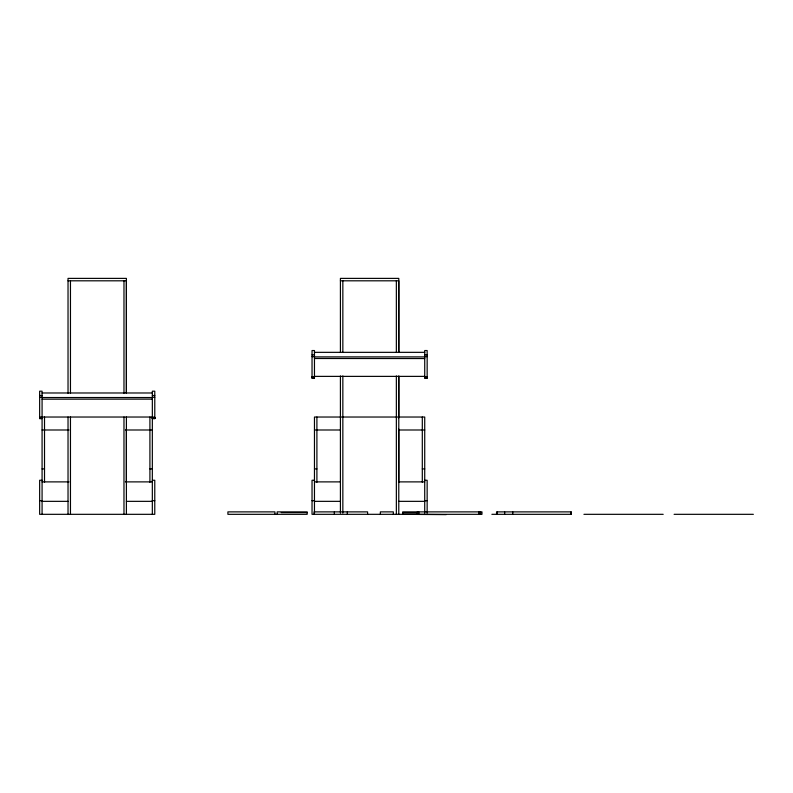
<?xml version="1.0" encoding="UTF-8"?>
<svg xmlns="http://www.w3.org/2000/svg" width="793" height="793" viewBox="0 0 793 793"><rect width="100%" height="100%" fill="white"/><g stroke="black" fill="none" stroke-linecap="round" stroke-linejoin="round"><path stroke-width="1.19" d="M126.404 482.194L126.404 429.072M398.79 482.194L398.79 429.072M398.79 417.951L398.79 375.941L398.78 514.32M512.754 514.32L512.754 511.881M491.878 514.32L571.138 514.32L571.138 511.881L496.547 511.881L496.547 514.32M417.237 512.793L402.656 512.694L402.646 514.32L446.221 514.617M402.735 512.694L402.725 514.32L402.725 511.881L481.975 511.881L481.975 514.32L312.036 514.32L312.036 480.261L314.464 480.261M68.029 280.811L126.404 280.811L126.404 393.239L126.404 278.383L68.029 278.383L68.029 393.239M340.415 280.811L398.79 280.811L398.79 352.469L398.79 278.383L340.415 278.383L340.415 352.469M314.464 352.34L424.731 352.34M312.036 354.868L314.464 354.868M424.731 354.868L427.159 354.868M312.036 356.652L314.464 356.652M424.731 356.652L427.159 356.652M314.464 356.89L424.731 356.89M314.464 358.495L424.731 358.545M314.464 376.378L424.731 376.378M312.036 376.596L314.464 376.596M424.731 376.596L427.159 376.596M312.036 376.814L314.464 376.814M424.731 376.814L427.159 376.814M312.036 377.012L314.464 377.012M424.731 377.012L427.159 377.012M312.036 377.21L314.464 377.21M424.731 377.21L427.159 377.21M312.036 377.389L314.464 377.389M424.731 377.389L427.159 377.389M312.036 377.557L314.464 377.557M424.731 377.557L427.159 377.557M312.036 377.696L314.464 377.696M424.731 377.696L427.159 377.696M312.036 377.815L314.464 377.815M424.731 377.815L427.159 377.815M312.036 377.964L314.464 377.904M427.159 377.904L424.731 378.003L424.731 350.536L427.159 350.536L427.159 378.003M42.079 392.981L152.345 392.981M39.65 395.509L42.079 395.509M152.345 395.509L154.784 395.509M39.65 397.303L42.079 397.303M152.345 397.303L154.784 397.303M42.079 397.531L152.345 397.531M42.079 399.186L152.345 399.137M42.079 417.029L152.345 417.029M39.65 417.237L42.079 417.237M152.345 417.237L154.784 417.237M39.65 417.455L42.079 417.455M152.345 417.455L154.784 417.455M39.65 417.663L42.079 417.663M152.345 417.663L154.784 417.663M39.65 417.852L42.079 417.852M152.345 417.852L154.784 417.852M39.65 418.04L42.079 418.04M152.345 418.04L154.784 418.04M39.65 418.198L42.079 418.198M152.345 418.198L154.784 418.198M39.65 418.337L42.079 418.337M152.345 418.337L154.784 418.337M39.65 418.456L42.079 418.456M152.345 418.456L154.784 418.456M42.079 418.545L39.65 418.645L39.65 391.187L42.079 391.187L42.079 514.32M152.345 418.645L154.784 418.545M42.079 429.994L69.031 429.994M125.403 429.994L152.345 429.994M314.464 429.994L340.187 429.994M399.018 429.994L424.731 429.994M42.079 468.911L44.517 468.911M149.917 468.911L152.345 468.911M314.464 468.911L316.903 468.911M422.302 468.911L424.731 468.911M42.079 480.261L39.65 480.261L39.65 514.32L154.774 514.32L154.774 480.261L152.335 480.261M424.721 480.261L427.149 480.261L427.149 513.18M42.079 481.886L69.021 481.886M125.393 481.886L152.345 481.886M314.464 481.886L340.415 481.886M398.79 481.886L424.731 481.886M39.65 500.67L42.079 500.67M152.335 500.67L154.774 500.67M312.036 500.67L314.464 500.67M424.721 500.67L427.149 500.67M42.079 501.345L68.029 501.345M126.394 501.345L152.345 501.345M314.464 501.345L340.415 501.345M398.78 501.345L424.731 501.345M281.218 512.595L307.169 512.595M583.935 514.32L663.186 514.32M674.1 514.32L753.35 514.32M571.138 511.881L571.138 514.32M504.655 511.881L504.655 514.32M497.35 511.881L497.35 514.32M480.558 514.32L480.558 511.881L480.37 514.32M480.251 511.881L480.251 514.32M480.112 511.881L480.112 514.32M479.943 511.881L479.943 514.32M479.765 511.881L479.765 514.32M479.577 511.881L479.577 514.32M479.368 511.881L479.368 514.32M479.15 511.881L479.15 514.32M424.721 513.18L424.731 417.029L314.464 417.029L314.464 513.18M422.302 417.029L422.302 482.293M418.724 511.881L418.724 514.32M418.506 511.881L418.506 514.32M418.308 511.881L418.308 514.32M418.109 511.881L418.109 514.32M417.931 511.881L417.931 514.32M417.762 511.881L417.762 514.32M417.316 511.881L417.316 514.32M396.351 280.811L396.351 352.469M396.351 375.941L396.351 514.32M393.338 514.32L393.338 511.881L380.362 511.881L380.362 514.32M367.595 514.32L367.595 511.881L314.087 511.881L314.087 514.32M347.324 511.881L347.324 514.32M342.844 280.811L342.844 352.469M342.844 375.941L342.844 513.091M340.415 375.941L340.415 513.14M334.359 511.881L334.359 514.32M316.903 417.029L316.903 482.293M314.464 378.003L314.464 350.536L312.036 350.536L312.036 378.003M277.163 514.32L277.163 511.881L307.169 511.881L307.169 514.32L227.908 514.32L227.908 511.881L274.933 511.881L274.933 514.32M154.784 418.645L154.784 391.187L152.345 391.187L152.335 514.32M149.917 417.029L149.917 482.293M126.404 417.029L126.394 514.32M123.976 280.811L123.976 393.239M123.976 417.029L123.976 514.32M70.458 280.811L70.458 393.239M70.458 417.029L70.458 514.32M68.029 417.029L68.029 514.32M44.517 417.029L44.517 482.293M417.624 514.32L417.624 511.881L417.505 514.32"/></g></svg>
